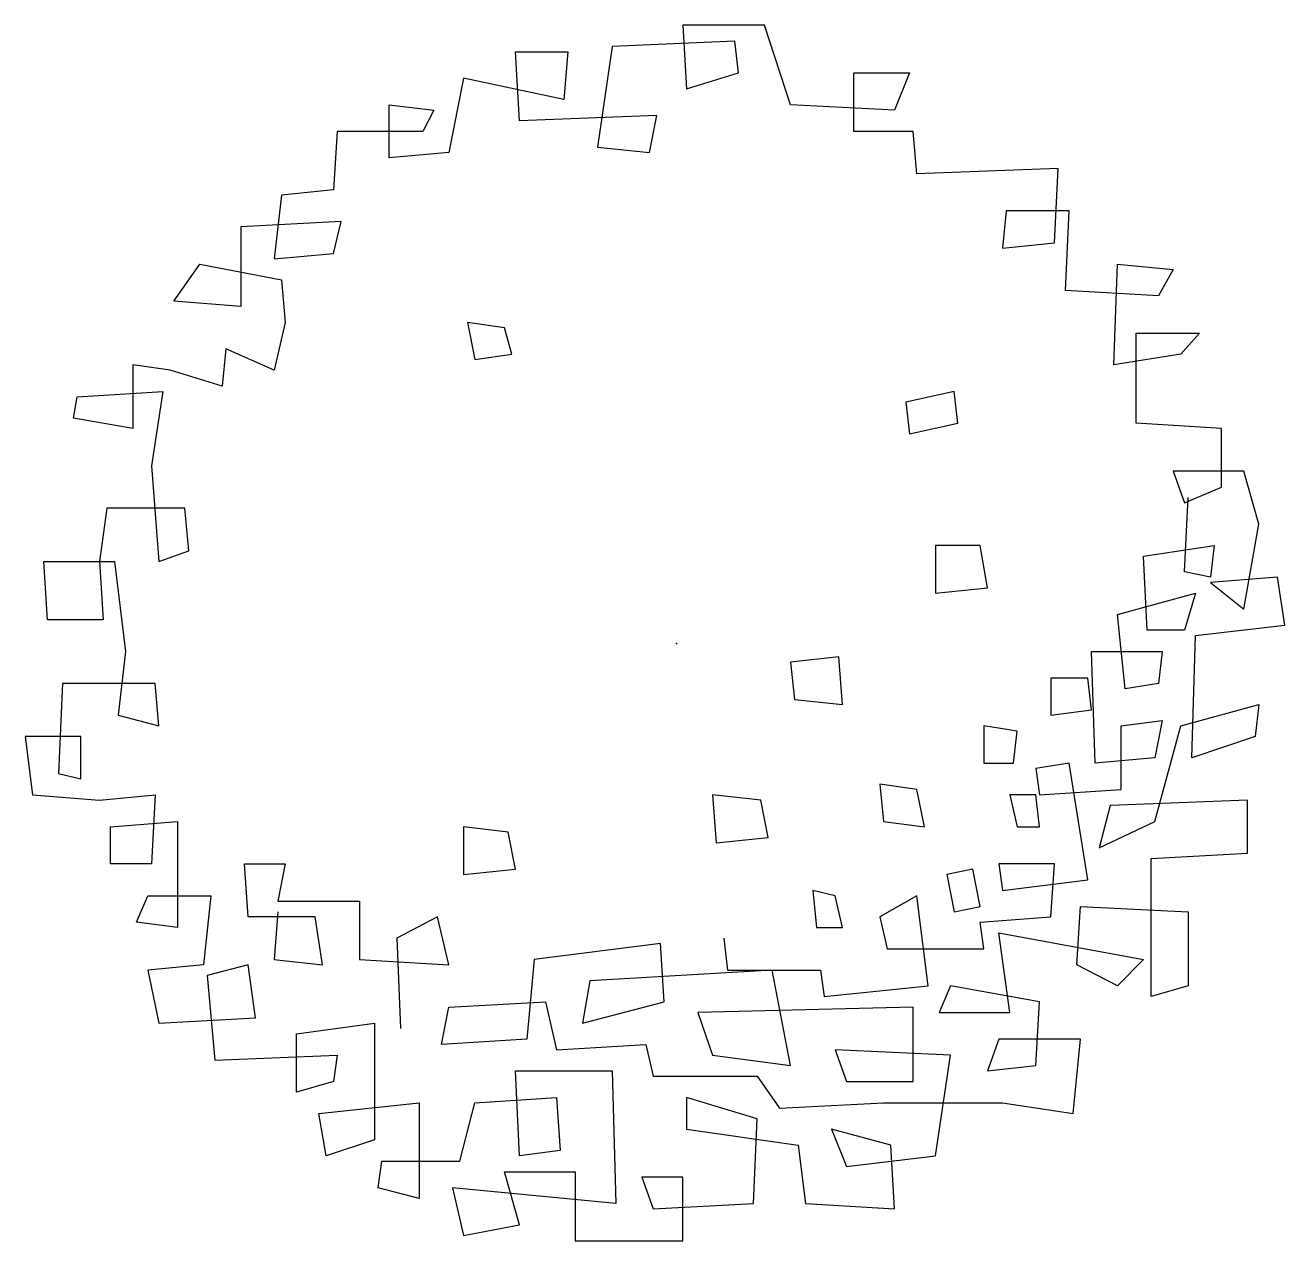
# Model space of a CAD drawing. Extents: x 113.496 to 114.447, y 9.531 to 10.449.
import ezdxf

# ---------------------------------------------------------------- set-up
doc = ezdxf.new("R2010")
doc.units = 0
doc.header["$LTSCALE"] = 100
doc.header["$MEASUREMENT"] = 0
doc.layers.add('P-ARVORE', color=2, linetype='CONTINUOUS')
doc.layers.add('VEG', color=2, linetype='CONTINUOUS')

# ---------------------------------------------------------------- blocks, each defined once
blk = doc.blocks.new('ARV04')
at = {"layer": 'VEG'}
for p, q in [((0.00482, 0.47146), (0.00765, 0.42288)), ((0.06714, 0.47146), (0.00482, 0.47146)), ((0.08697, 0.41073), (0.06714, 0.47146)), ((-0.04901, 0.45526), (-0.06034, 0.37834)), ((0.04448, 0.45931), (-0.04901, 0.45526)), ((0.04731, 0.43502), (0.04448, 0.45931)), ((-0.12267, 0.45121), (-0.08301, 0.45121)), ((-0.11984, 0.39859), (-0.12267, 0.45121)), ((-0.08301, 0.45121), (-0.08584, 0.41478)), ((0.00765, 0.42288), (0.04731, 0.43502)), ((0.13513, 0.43502), (0.17763, 0.43502)), ((0.13513, 0.39049), (0.13513, 0.43502)), ((0.17763, 0.43502), (0.1663, 0.40668)), ((-0.16233, 0.43097), (-0.17366, 0.3743)), ((-0.08584, 0.41478), (-0.16233, 0.43097)), ((-0.21899, 0.37025), (-0.21899, 0.41073)), ((-0.21899, 0.41073), (-0.185, 0.40668)), ((-0.185, 0.40668), (-0.19349, 0.39049)), ((0.1663, 0.40668), (0.08697, 0.41073)), ((-0.01502, 0.40263), (-0.11984, 0.39859)), ((-0.02068, 0.3743), (-0.01502, 0.40263)), ((-0.25865, 0.39049), (-0.26149, 0.34596)), ((-0.19349, 0.39049), (-0.25865, 0.39049)), ((0.18046, 0.39049), (0.13513, 0.39049)), ((0.18329, 0.3581), (0.18046, 0.39049)), ((-0.06034, 0.37834), (-0.02068, 0.3743)), ((-0.17366, 0.3743), (-0.21899, 0.37025)), ((0.29095, 0.36215), (0.18329, 0.3581)), ((0.28812, 0.30547), (0.29095, 0.36215)), ((-0.26149, 0.34596), (-0.30115, 0.34191)), ((-0.30115, 0.34191), (-0.30681, 0.29333)), ((0.25129, 0.32976), (0.24845, 0.30143)), ((0.29945, 0.32976), (0.25129, 0.32976)), ((0.29661, 0.26904), (0.29945, 0.32976)), ((-0.25582, 0.32167), (-0.33231, 0.31762)), ((-0.33231, 0.31762), (-0.33231, 0.25689)), ((-0.26149, 0.29738), (-0.25582, 0.32167)), ((0.24845, 0.30143), (0.28812, 0.30547)), ((-0.38331, 0.26094), (-0.36347, 0.28928)), ((-0.36347, 0.28928), (-0.30115, 0.27714)), ((-0.30681, 0.29333), (-0.26149, 0.29738)), ((0.33344, 0.21236), (0.33628, 0.28928)), ((0.33628, 0.28928), (0.37877, 0.28523)), ((0.37877, 0.28523), (0.36744, 0.26499)), ((-0.30115, 0.27714), (-0.29832, 0.24475)), ((0.36744, 0.26499), (0.29661, 0.26904)), ((-0.33231, 0.25689), (-0.38331, 0.26094)), ((-0.29832, 0.24475), (-0.30681, 0.20831)), ((-0.13117, 0.2407), (-0.1595, 0.24475)), ((-0.1595, 0.24475), (-0.15383, 0.21641)), ((-0.1255, 0.22046), (-0.13117, 0.2407)), ((0.35044, 0.23665), (0.3986, 0.23665)), ((0.35044, 0.16783), (0.35044, 0.23665)), ((0.3986, 0.23665), (0.38444, 0.22046)), ((-0.34364, 0.22451), (-0.34648, 0.19617)), ((-0.30681, 0.20831), (-0.34364, 0.22451)), ((-0.38614, 0.20831), (-0.41447, 0.21236)), ((-0.41447, 0.21236), (-0.41447, 0.16378)), ((-0.15383, 0.21641), (-0.1255, 0.22046)), ((0.38444, 0.22046), (0.33344, 0.21236)), ((-0.34648, 0.19617), (-0.38614, 0.20831)), ((-0.45696, 0.18807), (-0.3918, 0.19212)), ((-0.3918, 0.19212), (-0.4003, 0.13544)), ((0.21162, 0.19212), (0.1748, 0.18402)), ((0.21446, 0.16783), (0.21162, 0.19212)), ((-0.4598, 0.17188), (-0.45696, 0.18807)), ((0.1748, 0.18402), (0.17763, 0.15973)), ((-0.41447, 0.16378), (-0.4598, 0.17188)), ((0.17763, 0.15973), (0.21446, 0.16783)), ((0.4156, 0.16378), (0.35044, 0.16783)), ((0.4156, 0.11925), (0.4156, 0.16378)), ((-0.4003, 0.13544), (-0.39464, 0.06257)), ((0.37877, 0.1314), (0.38727, 0.10711)), ((0.4326, 0.1314), (0.37877, 0.1314)), ((0.44393, 0.09091), (0.4326, 0.1314)), ((0.38727, 0.10711), (0.4156, 0.11925)), ((0.38727, 0.05448), (0.3901, 0.11115)), ((-0.4343, 0.10306), (-0.43996, 0.06257)), ((-0.37481, 0.10306), (-0.4343, 0.10306)), ((-0.37197, 0.07067), (-0.37481, 0.10306)), ((0.4326, 0.02614), (0.44393, 0.09091)), ((-0.39464, 0.06257), (-0.37197, 0.07067)), ((0.23146, 0.07472), (0.19746, 0.07472)), ((0.19746, 0.07472), (0.19746, 0.03828)), ((0.23712, 0.04233), (0.23146, 0.07472)), ((0.35611, 0.06662), (0.40993, 0.07472)), ((0.40993, 0.07472), (0.4071, 0.05043)), ((-0.48246, 0.06257), (-0.42863, 0.06257)), ((-0.47963, 0.01804), (-0.48246, 0.06257)), ((-0.43996, 0.06257), (-0.43713, 0.01804)), ((-0.42863, 0.06257), (-0.42013, -0.00625)), ((0.35894, 0.00995), (0.35611, 0.06662)), ((0.4071, 0.05043), (0.38727, 0.05448)), ((0.45809, 0.05043), (0.4071, 0.04638)), ((0.46376, 0.01399), (0.45809, 0.05043)), ((0.19746, 0.03828), (0.23712, 0.04233)), ((0.4071, 0.04638), (0.4326, 0.02614)), ((0.33628, 0.02209), (0.39577, 0.03828)), ((0.39577, 0.03828), (0.38727, 0.00995)), ((0.34194, -0.03459), (0.33628, 0.02209)), ((-0.43713, 0.01804), (-0.47963, 0.01804)), ((0.38727, 0.00995), (0.35894, 0.00995)), ((0.39577, 0.0059), (0.46376, 0.01399)), ((0.39294, -0.08722), (0.39577, 0.0059)), ((-0.42013, -0.00625), (-0.4258, -0.05483)), ((0.31644, -0.00625), (0.37027, -0.00625)), ((0.31928, -0.09126), (0.31644, -0.00625)), ((0.37027, -0.00625), (0.36744, -0.03054)), ((0.1238, -0.0103), (0.08697, -0.01434)), ((0.08697, -0.01434), (0.08981, -0.04268)), ((0.12663, -0.04673), (0.1238, -0.0103)), ((0.31361, -0.02649), (0.28528, -0.02649)), ((0.28528, -0.02649), (0.28528, -0.05483)), ((0.31644, -0.05078), (0.31361, -0.02649)), ((-0.46829, -0.03054), (-0.47113, -0.09936)), ((-0.39747, -0.03054), (-0.46829, -0.03054)), ((-0.39464, -0.06292), (-0.39747, -0.03054)), ((0.36744, -0.03054), (0.34194, -0.03459)), ((0.08981, -0.04268), (0.12663, -0.04673)), ((0.38444, -0.06292), (0.44393, -0.04673)), ((0.44393, -0.04673), (0.4411, -0.07102)), ((-0.4258, -0.05483), (-0.39464, -0.06292)), ((0.28528, -0.05483), (0.31644, -0.05078)), ((0.25979, -0.06697), (0.23429, -0.06292)), ((0.23429, -0.06292), (0.23429, -0.09126)), ((0.25695, -0.09126), (0.25979, -0.06697)), ((0.33911, -0.06292), (0.37027, -0.05888)), ((0.33911, -0.11151), (0.33911, -0.06292)), ((0.37027, -0.05888), (0.36461, -0.08722)), ((0.36461, -0.1358), (0.38444, -0.06292)), ((-0.49662, -0.07102), (-0.49096, -0.11555)), ((-0.45413, -0.07102), (-0.49662, -0.07102)), ((-0.45413, -0.10341), (-0.45413, -0.07102)), ((0.4411, -0.07102), (0.39294, -0.08722)), ((0.23429, -0.09126), (0.25695, -0.09126)), ((0.29945, -0.09126), (0.27395, -0.09531)), ((0.27395, -0.09531), (0.27678, -0.11555)), ((0.31361, -0.18033), (0.29945, -0.09126)), ((0.36461, -0.08722), (0.31928, -0.09126)), ((-0.47113, -0.09936), (-0.45413, -0.10341)), ((0.18329, -0.11151), (0.15496, -0.10746)), ((0.15496, -0.10746), (0.1578, -0.1358)), ((0.18896, -0.13984), (0.18329, -0.11151)), ((0.27678, -0.11555), (0.33911, -0.11151)), ((-0.49096, -0.11555), (-0.43996, -0.1196)), ((-0.43996, -0.1196), (-0.39747, -0.11555)), ((-0.39747, -0.11555), (-0.4003, -0.16818)), ((0.06431, -0.1196), (0.02748, -0.11555)), ((0.02748, -0.11555), (0.03031, -0.15199)), ((0.06997, -0.14794), (0.06431, -0.1196)), ((0.27395, -0.11555), (0.25412, -0.11555)), ((0.25412, -0.11555), (0.25979, -0.13984)), ((0.27678, -0.13984), (0.27395, -0.11555)), ((0.33061, -0.12365), (0.32211, -0.15604)), ((0.43543, -0.1196), (0.33061, -0.12365)), ((0.43543, -0.16009), (0.43543, -0.1196)), ((-0.43147, -0.13984), (-0.38047, -0.1358)), ((-0.43147, -0.16818), (-0.43147, -0.13984)), ((-0.38047, -0.1358), (-0.38047, -0.21676)), ((-0.12834, -0.14389), (-0.16233, -0.13984)), ((-0.16233, -0.13984), (-0.16233, -0.17628)), ((-0.12267, -0.17223), (-0.12834, -0.14389)), ((0.1578, -0.1358), (0.18896, -0.13984)), ((0.25979, -0.13984), (0.27678, -0.13984)), ((0.32211, -0.15604), (0.36461, -0.1358)), ((0.03031, -0.15199), (0.06997, -0.14794)), ((0.36177, -0.16413), (0.43543, -0.16009)), ((-0.4003, -0.16818), (-0.43147, -0.16818)), ((-0.32948, -0.16818), (-0.29832, -0.16818)), ((-0.32665, -0.20867), (-0.32948, -0.16818)), ((-0.29832, -0.16818), (-0.30398, -0.19652)), ((-0.16233, -0.17628), (-0.12267, -0.17223)), ((0.22579, -0.17223), (0.20596, -0.17628)), ((0.23146, -0.20057), (0.22579, -0.17223)), ((0.24562, -0.16818), (0.24845, -0.18842)), ((0.28812, -0.16818), (0.24562, -0.16818)), ((0.28528, -0.20867), (0.28812, -0.16818)), ((0.36177, -0.26939), (0.36177, -0.16413)), ((0.20596, -0.17628), (0.21162, -0.20462)), ((0.24845, -0.18842), (0.31361, -0.18033)), ((0.12097, -0.19247), (0.10397, -0.18842)), ((0.10397, -0.18842), (0.1068, -0.21676)), ((-0.41163, -0.21271), (-0.40314, -0.19247)), ((-0.40314, -0.19247), (-0.35498, -0.19247)), ((-0.35498, -0.19247), (-0.36064, -0.2451)), ((-0.30398, -0.19652), (-0.24166, -0.19652)), ((-0.24166, -0.19652), (-0.24166, -0.24105)), ((0.12663, -0.21676), (0.12097, -0.19247)), ((0.18329, -0.19247), (0.15496, -0.20867)), ((0.19179, -0.26129), (0.18329, -0.19247)), ((0.21162, -0.20462), (0.23146, -0.20057)), ((0.30511, -0.2451), (0.30795, -0.20057)), ((0.30795, -0.20057), (0.3901, -0.20462)), ((-0.27565, -0.20867), (-0.32665, -0.20867)), ((-0.30398, -0.20462), (-0.30681, -0.24105)), ((-0.26999, -0.2451), (-0.27565, -0.20867)), ((-0.18216, -0.20867), (-0.21333, -0.22486)), ((-0.17366, -0.2451), (-0.18216, -0.20867)), ((0.15496, -0.20867), (0.16063, -0.23296)), ((0.23146, -0.21271), (0.28528, -0.20867)), ((0.3901, -0.20462), (0.3901, -0.26129)), ((-0.38047, -0.21676), (-0.41163, -0.21271)), ((0.1068, -0.21676), (0.12663, -0.21676)), ((0.23429, -0.23296), (0.23146, -0.21271)), ((0.24562, -0.22081), (0.35611, -0.24105)), ((0.25412, -0.28154), (0.24562, -0.22081)), ((-0.21333, -0.22486), (-0.21049, -0.29368)), ((-0.01218, -0.22891), (-0.1085, -0.24105)), ((-0.00935, -0.27344), (-0.01218, -0.22891)), ((0.03598, -0.22486), (0.03881, -0.24915)), ((0.16063, -0.23296), (0.23429, -0.23296)), ((-0.36064, -0.2451), (-0.40314, -0.24915)), ((-0.40314, -0.24915), (-0.39464, -0.28963)), ((-0.32665, -0.2451), (-0.35781, -0.2532)), ((-0.32098, -0.28558), (-0.32665, -0.2451)), ((-0.30681, -0.24105), (-0.26999, -0.2451)), ((-0.24166, -0.24105), (-0.17366, -0.2451)), ((-0.1085, -0.24105), (-0.11417, -0.30178)), ((0.07281, -0.24915), (-0.06601, -0.25725)), ((0.03881, -0.24915), (0.10964, -0.24915)), ((0.08697, -0.32202), (0.07281, -0.24915)), ((0.10964, -0.24915), (0.11247, -0.26939)), ((0.33628, -0.26129), (0.30511, -0.2451)), ((0.35611, -0.24105), (0.33628, -0.26129)), ((-0.35781, -0.2532), (-0.35214, -0.31797)), ((-0.06601, -0.25725), (-0.07168, -0.28963)), ((0.11247, -0.26939), (0.19179, -0.26129)), ((0.20879, -0.26129), (0.20029, -0.28154)), ((0.27678, -0.27344), (0.20879, -0.26129)), ((0.3901, -0.26129), (0.36177, -0.26939)), ((-0.17933, -0.30583), (-0.17366, -0.27749)), ((-0.17366, -0.27749), (-0.10001, -0.27344)), ((-0.10001, -0.27344), (-0.09151, -0.30987)), ((-0.07168, -0.28963), (-0.00935, -0.27344)), ((0.18046, -0.27749), (0.01615, -0.28154)), ((0.18046, -0.33416), (0.18046, -0.27749)), ((0.27395, -0.32202), (0.27678, -0.27344)), ((-0.39464, -0.28963), (-0.32098, -0.28558)), ((0.01615, -0.28154), (0.02748, -0.31392)), ((0.20029, -0.28154), (0.25412, -0.28154)), ((-0.28982, -0.29773), (-0.23032, -0.28963)), ((-0.23032, -0.28963), (-0.23032, -0.3787)), ((-0.28982, -0.34226), (-0.28982, -0.29773)), ((-0.11417, -0.30178), (-0.17933, -0.30583)), ((-0.09151, -0.30987), (-0.02351, -0.30583)), ((-0.02351, -0.30583), (-0.01785, -0.33012)), ((0.24562, -0.30178), (0.23712, -0.32607)), ((0.30795, -0.30178), (0.24562, -0.30178)), ((0.30228, -0.35845), (0.30795, -0.30178)), ((-0.35214, -0.31797), (-0.25865, -0.31392)), ((-0.25865, -0.31392), (-0.26149, -0.33416)), ((0.02748, -0.31392), (0.08697, -0.32202)), ((0.20879, -0.31392), (0.12097, -0.30987)), ((0.12097, -0.30987), (0.12947, -0.33416)), ((0.19746, -0.39084), (0.20879, -0.31392)), ((-0.11984, -0.39084), (-0.12267, -0.32607)), ((-0.12267, -0.32607), (-0.04901, -0.32607)), ((-0.04901, -0.32607), (-0.04618, -0.42728)), ((0.23712, -0.32607), (0.27395, -0.32202)), ((-0.26149, -0.33416), (-0.28982, -0.34226)), ((-0.01785, -0.33012), (0.06148, -0.33012)), ((0.06148, -0.33012), (0.07847, -0.35441)), ((0.12947, -0.33416), (0.18046, -0.33416)), ((-0.27282, -0.35845), (-0.19633, -0.35036)), ((-0.19633, -0.35036), (-0.19633, -0.42323)), ((-0.16516, -0.39489), (-0.15383, -0.35036)), ((-0.15383, -0.35036), (-0.09151, -0.34631)), ((-0.09151, -0.34631), (-0.08867, -0.38679)), ((0.00765, -0.34631), (0.00765, -0.3706)), ((0.06148, -0.3625), (0.00765, -0.34631)), ((0.07847, -0.35441), (0.1578, -0.35036)), ((0.1578, -0.35036), (0.24845, -0.35036)), ((0.24845, -0.35036), (0.30228, -0.35845)), ((-0.26715, -0.39084), (-0.27282, -0.35845)), ((0.05864, -0.42728), (0.06148, -0.3625)), ((0.00765, -0.3706), (0.09264, -0.38274)), ((0.16346, -0.38274), (0.11814, -0.3706)), ((0.11814, -0.3706), (0.12947, -0.39894)), ((-0.23032, -0.3787), (-0.26715, -0.39084)), ((0.09264, -0.38274), (0.0983, -0.42728)), ((0.1663, -0.43132), (0.16346, -0.38274)), ((-0.08867, -0.38679), (-0.11984, -0.39084)), ((0.12947, -0.39894), (0.19746, -0.39084)), ((-0.22749, -0.41513), (-0.22466, -0.39489)), ((-0.22466, -0.39489), (-0.16516, -0.39489)), ((-0.13117, -0.40299), (-0.07734, -0.40299)), ((-0.11984, -0.44347), (-0.13117, -0.40299)), ((-0.07734, -0.40299), (-0.07734, -0.45561)), ((0.00482, -0.40703), (-0.02635, -0.40703)), ((-0.02635, -0.40703), (-0.01785, -0.43132)), ((0.00482, -0.45561), (0.00482, -0.40703)), ((-0.19633, -0.42323), (-0.22749, -0.41513)), ((-0.17083, -0.41513), (-0.16233, -0.45157)), ((-0.04618, -0.42728), (-0.17083, -0.41513)), ((-0.01785, -0.43132), (0.05864, -0.42728)), ((0.0983, -0.42728), (0.1663, -0.43132)), ((-0.16233, -0.45157), (-0.11984, -0.44347)), ((-0.07734, -0.45561), (0.00482, -0.45561))]:
    blk.add_line(p, q, dxfattribs=at)
blk.add_point((0, 0), dxfattribs=at)
blk.add_point((0, 0), dxfattribs=at)

msp = doc.modelspace()

# ---------------------------------------------------------------- block references
at = {"layer": 'P-ARVORE', "linetype": 'CONTINUOUS', "xscale": 0.99, "yscale": 0.99, "zscale": 0.99}
msp.add_blockref('ARV04', (113.988, 9.98197), dxfattribs=at)

doc.saveas('drawing.dxf')
